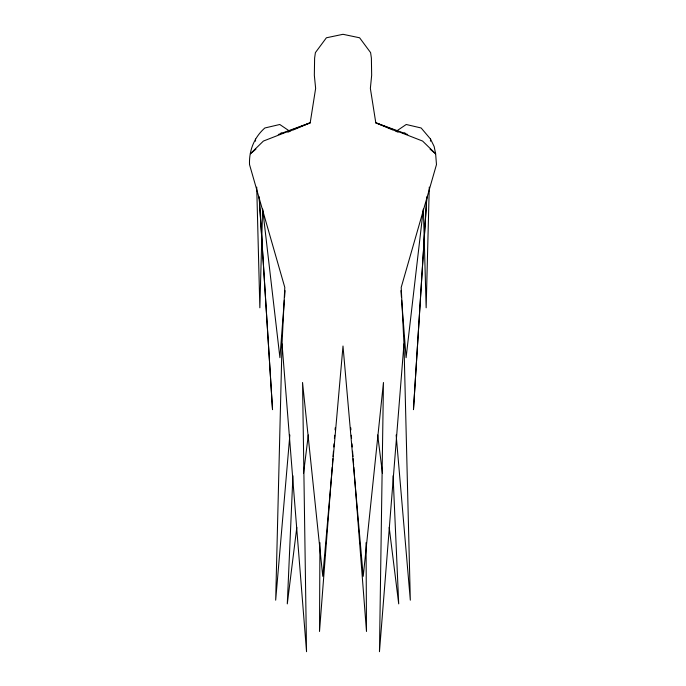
<?xml version="1.0" encoding="UTF-8"?>
<svg xmlns="http://www.w3.org/2000/svg" width="686" height="686" viewBox="0 0 686 686"><rect width="100%" height="100%" fill="white"/><g stroke="black" fill="none" stroke-linecap="round" stroke-linejoin="round"><path stroke-width="1.03" d="M319.95 542.677L319.505 631.48L332.204 467.235M289.449 131.043L279.777 124.492L264.856 127.982C254.249 137.269 248.915 150.586 249.524 164.571L284.793 287.4L282.032 343.866L275.678 600.181L289.852 434.975M429.273 187.107L426.152 307.8L423.408 209.333M430.456 141.179L430.516 139.044L421.144 127.982L406.223 124.492L396.551 131.043M262.592 209.333L259.848 307.8L256.727 187.107M292.922 475.758L287.288 603.886L296.806 527.397M426.769 197.628L413.469 409.671L426.872 196.805M284.338 300.228L279.914 357.698L262.669 209.136M284.579 297.038L285.076 290.65M332.367 465.099L332.864 458.702M333.027 456.567L333.439 451.242M333.765 446.972L334.013 443.773M334.425 438.44L334.674 435.241M335.085 429.908L335.248 427.772M430.516 139.044L434.127 146.444L435.636 153.767L436.476 164.571L401.207 287.4L403.968 343.866L379.461 651.7L383.457 382.496L363.228 576.317L343 346.018L322.772 576.317L302.543 382.496L306.539 651.7L282.032 343.866M423.331 209.136L406.086 357.698L401.662 300.228M303.555 473.22L308.314 434.975M255.904 149.179L250.364 153.767L263.407 141.059L310.201 122.811L315.637 88.383L314.334 75.228L314.617 58.104L315.397 52.625L326.382 37.79L343 34.3L359.618 37.79L370.603 52.625L371.383 58.104L371.666 75.228L370.363 88.383L375.799 122.811L393.258 130.151M287.888 132.184L290.804 130.966M292.742 130.151L310.201 122.811L278.284 134.499M403.042 133.538L404.989 132.912M281.011 132.912L282.958 133.538M407.716 134.499L375.799 122.811L422.593 141.059L435.636 153.767L430.096 149.179M395.196 130.966L398.112 132.184M377.686 434.975L382.445 473.22M389.194 527.397L398.712 603.886L393.078 475.758M396.148 434.975L410.322 600.181L403.968 343.866M350.752 427.772L350.915 429.908M351.326 435.241L351.575 438.44M351.987 443.773L352.235 446.972M352.561 451.242L352.973 456.567M353.136 458.702L353.633 465.099M353.796 467.235L366.495 631.48L366.05 542.677M400.924 290.65L401.421 297.038M259.231 197.628L272.531 409.671L259.128 196.805M255.484 139.044L255.544 141.179"/></g></svg>
